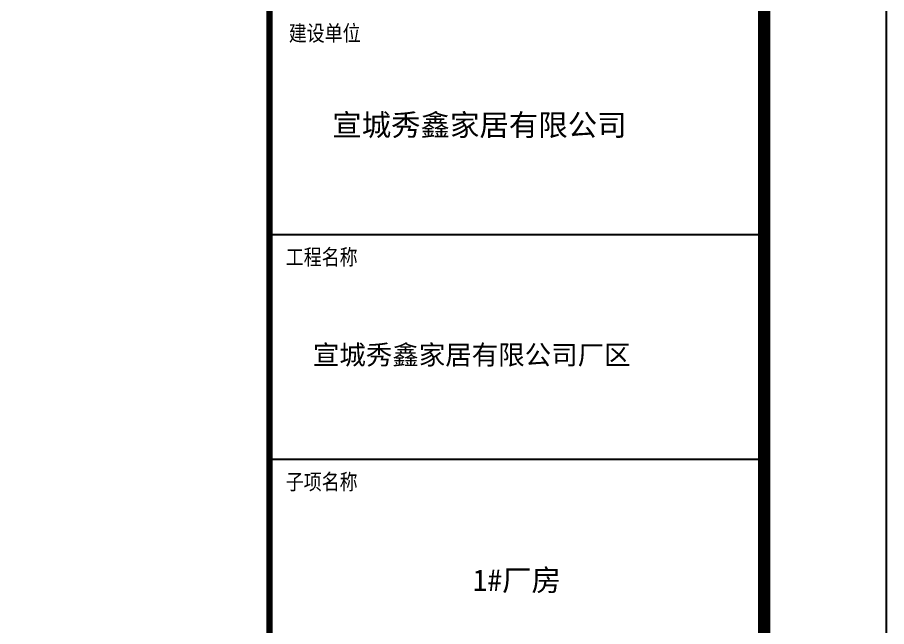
# Model space of a CAD drawing. Extents: x 1728470 to 1835391, y -157368 to 197905.
# Drawn here: x 1807139 to 1817775, y -12171 to -4715 of the extents above; entities that cross this region are included whole.
import ezdxf

# ---------------------------------------------------------------- set-up
doc = ezdxf.new("R2010")
doc.units = 0
doc.header["$LTSCALE"] = 1000
doc.header["$MEASUREMENT"] = 0
for name, color, linetype in [('1', 7, 'CONTINUOUS'), ('PP-PM-TK', 7, 'CONTINUOUS'), ('PUB_TEXT', 7, 'CONTINUOUS'), ('PUB_TITLE', 4, 'CONTINUOUS')]:
    doc.layers.add(name, color=color, linetype=linetype)
doc.styles.add('-黑体', font='simhei.ttf', dxfattribs={"width": 0.8})
doc.styles.add('TQ', font='txt.shx', dxfattribs={"width": 0.8, "bigfont": 'hztxt.shx'})

msp = doc.modelspace()

# ---------------------------------------------------------------- linework, layer by layer
at = {"layer": '1'}
for p, q in [((1810225, -7372), (1816275, -7372)), ((1810225, -10122), (1816275, -10122))]:
    msp.add_line(p, q, dxfattribs=at)
at = {"layer": 'PP-PM-TK', "color": 4, "const_width": 77}
msp.add_lwpolyline([(1810225, 37488), (1810225, -22512)], dxfattribs=at)
at = {"layer": 'PUB_TITLE'}
msp.add_lwpolyline([(1728675, -24012), (1817775, -24012), (1817775, 38988), (1728675, 38988)], close=True, dxfattribs=at)
at = {"layer": 'PUB_TITLE', "const_width": 150}
msp.add_lwpolyline([(1732425, -22512), (1816275, -22512), (1816275, 37488), (1732425, 37488)], close=True, dxfattribs=at)

# ---------------------------------------------------------------- texts
at = {"layer": 'PUB_TEXT', "color": 2, "style": 'TQ'}
for s, p in [('建设单位', (1810459, -5026)), ('工程名称', (1810422, -7766)), ('子项名称', (1810422, -10517))]:
    msp.add_text(s, height=220, dxfattribs=at).set_placement(p)
at = {"layer": 'PUB_TITLE', "color": 255, "style": '-黑体'}
for s, height, p in [('宣城秀鑫家居有限公司', 264, (1810992, -6164)), ('宣城秀鑫家居有限公司厂区', 237.6, (1810754, -8964)), ('1#厂房', 264, (1812710, -11734))]:
    msp.add_text(s, height=height, dxfattribs=at).set_placement(p)

doc.saveas('drawing.dxf')
